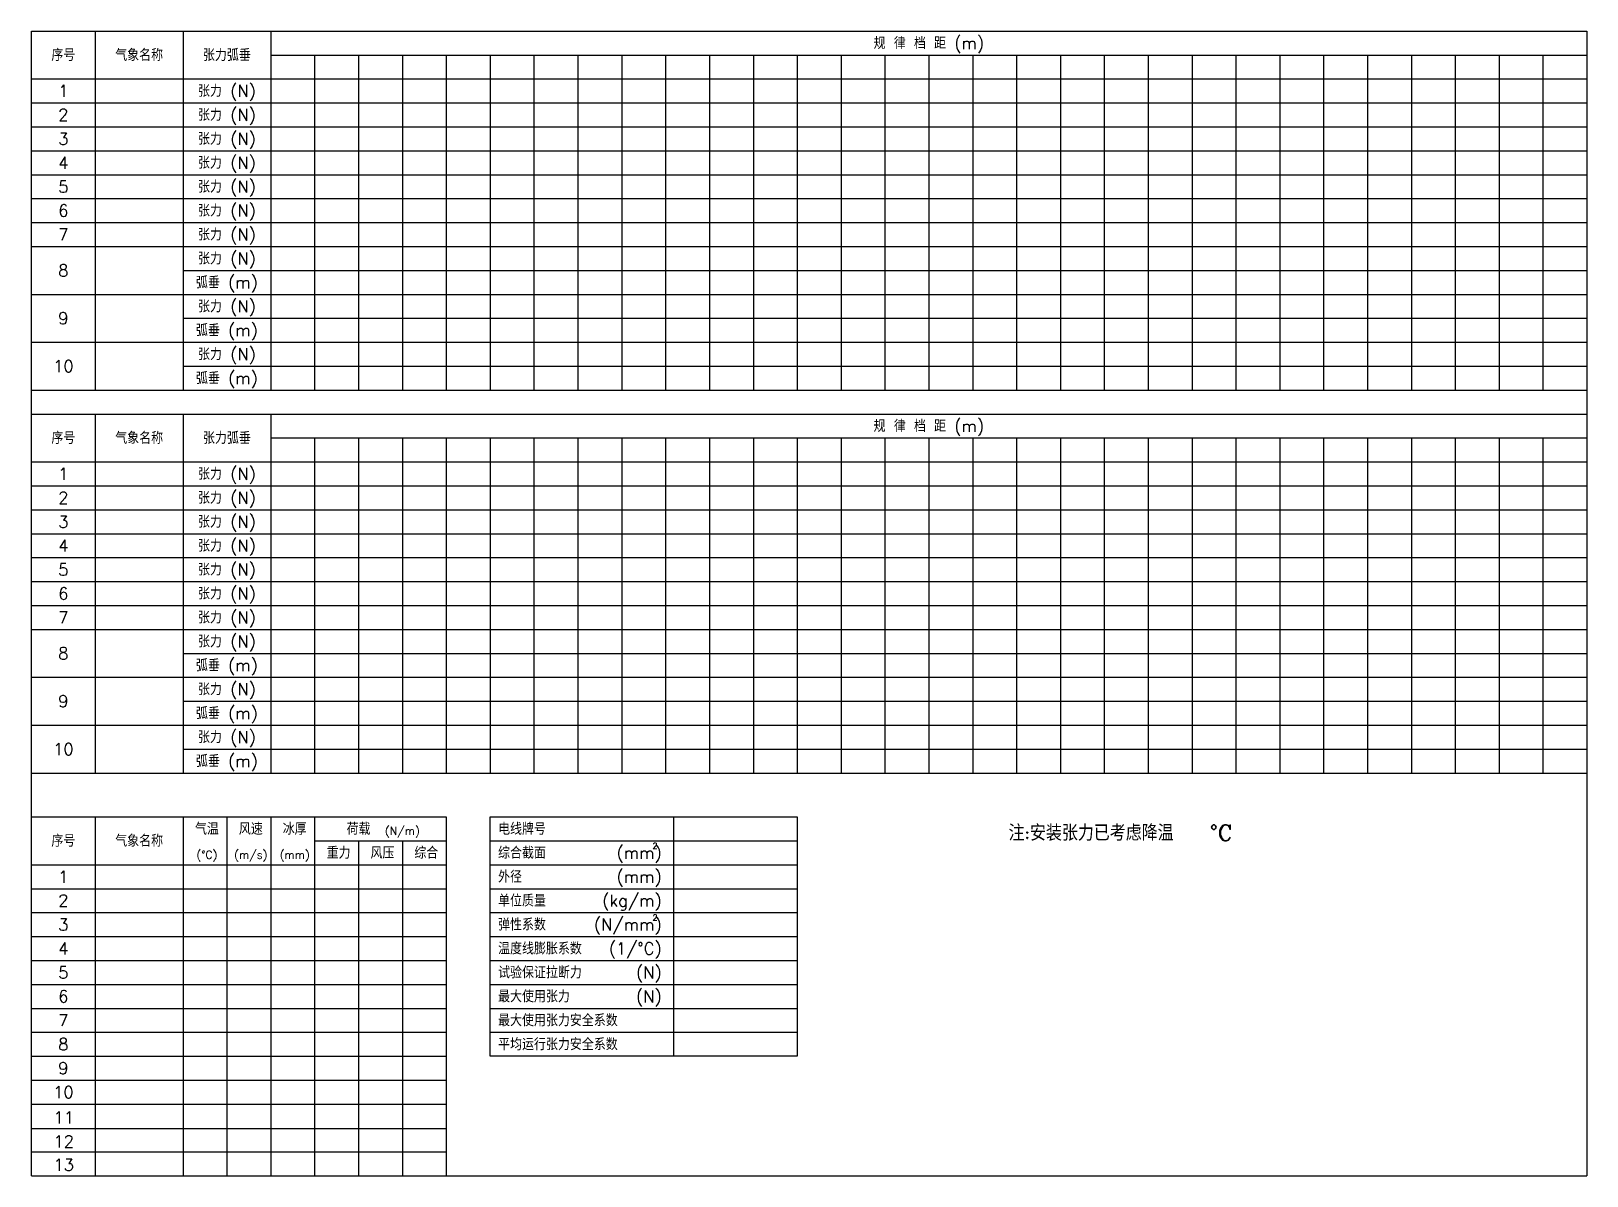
# Model space of a CAD drawing. Extents: x 0 to 390, y 0 to 287.
import ezdxf
from ezdxf.enums import TextEntityAlignment as Align

# ---------------------------------------------------------------- set-up
doc = ezdxf.new("R2010")
doc.units = 0
doc.header["$MEASUREMENT"] = 0
doc.layers.get('0').update_dxf_attribs({"linetype": 'CONTINUOUS'})
doc.layers.add('FRAME', color=7, linetype='CONTINUOUS')
doc.styles.add('TLCAD', font='romanc.shx', dxfattribs={"bigfont": 'hztxt.shx'})

msp = doc.modelspace()

# ---------------------------------------------------------------- linework, layer by layer
for p, q in [((16.09, 287), (16.09, 197)), ((38.09, 287), (38.09, 197)), ((60.09, 287), (60.09, 197)), ((60.09, 281), (390.09, 281)), ((71.09, 281), (71.09, 197)), ((82.09, 281), (82.09, 197)), ((93.09, 281), (93.09, 197)), ((104.09, 281), (104.09, 197)), ((115.09, 281), (115.09, 197)), ((126.09, 281), (126.09, 197)), ((137.09, 281), (137.09, 197)), ((148.09, 281), (148.09, 197)), ((159.09, 281), (159.09, 197)), ((170.09, 281), (170.09, 197)), ((181.09, 281), (181.09, 197)), ((192.09, 281), (192.09, 197)), ((203.09, 281), (203.09, 197)), ((214.09, 281), (214.09, 197)), ((225.09, 281), (225.09, 197)), ((236.09, 281), (236.09, 197)), ((247.09, 281), (247.09, 197)), ((258.09, 281), (258.09, 197)), ((269.09, 281), (269.09, 197)), ((280.09, 281), (280.09, 197)), ((291.09, 281), (291.09, 197)), ((302.09, 281), (302.09, 197)), ((313.09, 281), (313.09, 197)), ((324.09, 281), (324.09, 197)), ((335.09, 281), (335.09, 197)), ((346.09, 281), (346.09, 197)), ((357.09, 281), (357.09, 197)), ((368.09, 281), (368.09, 197)), ((379.09, 281), (379.09, 197)), ((0.09, 275), (390.09, 275)), ((0.09, 269), (390.09, 269)), ((0.09, 263), (390.09, 263)), ((0.09, 257), (390.09, 257)), ((0.09, 251), (390.09, 251)), ((0.09, 245), (390.09, 245)), ((0.09, 239), (390.09, 239)), ((0.09, 233), (390.09, 233)), ((38.09, 227), (390.09, 227)), ((0.09, 221), (390.09, 221)), ((38.09, 215), (390.09, 215)), ((0.09, 209), (390.09, 209)), ((38.09, 203), (390.09, 203)), ((16.09, 191), (16.09, 101)), ((38.09, 191), (38.09, 101)), ((60.09, 191), (60.09, 101)), ((60.09, 185), (390.09, 185)), ((71.09, 185), (71.09, 101)), ((82.09, 185), (82.09, 101)), ((93.09, 185), (93.09, 101)), ((104.09, 185), (104.09, 101)), ((115.09, 185), (115.09, 101)), ((126.09, 185), (126.09, 101)), ((137.09, 185), (137.09, 101)), ((148.09, 185), (148.09, 101)), ((159.09, 185), (159.09, 101)), ((170.09, 185), (170.09, 101)), ((181.09, 185), (181.09, 101)), ((192.09, 185), (192.09, 101)), ((203.09, 185), (203.09, 101)), ((214.09, 185), (214.09, 101)), ((225.09, 185), (225.09, 101)), ((236.09, 185), (236.09, 101)), ((247.09, 185), (247.09, 101)), ((258.09, 185), (258.09, 101)), ((269.09, 185), (269.09, 101)), ((280.09, 185), (280.09, 101)), ((291.09, 185), (291.09, 101)), ((302.09, 185), (302.09, 101)), ((313.09, 185), (313.09, 101)), ((324.09, 185), (324.09, 101)), ((335.09, 185), (335.09, 101)), ((346.09, 185), (346.09, 101)), ((357.09, 185), (357.09, 101)), ((368.09, 185), (368.09, 101)), ((379.09, 185), (379.09, 101)), ((0.09, 179), (390.09, 179)), ((0.09, 173), (390.09, 173)), ((0.09, 167), (390.09, 167)), ((0.09, 161), (390.09, 161)), ((0.09, 155), (390.09, 155)), ((0.09, 149), (390.09, 149)), ((0.09, 143), (390.09, 143)), ((0.09, 137), (390.09, 137)), ((38.09, 131), (390.09, 131)), ((0.09, 125), (390.09, 125)), ((38.09, 119), (390.09, 119)), ((0.09, 113), (390.09, 113)), ((38.09, 107), (390.09, 107)), ((16.09, 90), (16.09, 0)), ((38.09, 90), (38.09, 0)), ((49.09, 90), (49.09, 0)), ((60.09, 90), (60.09, 0)), ((71.09, 90), (71.09, 0)), ((161.06, 90.07), (161.06, 30.07)), ((71.09, 84), (104.09, 84)), ((82.09, 84), (82.09, 0)), ((93.09, 84), (93.09, 0)), ((115.09, 84), (192.09, 84)), ((0.09, 78), (104.09, 78)), ((115.09, 78), (192.09, 78)), ((0.09, 72), (104.09, 72)), ((115.09, 72), (192.09, 72)), ((0.09, 66), (104.09, 66)), ((115.09, 66), (192.09, 66)), ((0.09, 60), (104.09, 60)), ((115.09, 60), (192.09, 60)), ((0.09, 54), (104.09, 54)), ((115.09, 54), (192.09, 54)), ((0.09, 48), (104.09, 48)), ((115.09, 48), (192.09, 48)), ((0.09, 42), (104.09, 42)), ((115.09, 42), (192.09, 42)), ((0.09, 36), (104.09, 36)), ((115.09, 36), (192.09, 36)), ((0.09, 30), (104.09, 30)), ((0.09, 24), (104.09, 24)), ((0.09, 18), (104.09, 18)), ((0, 11.88), (104, 11.88)), ((0.09, 6.01), (104.09, 6.01))]:
    msp.add_line(p, q)
at = {"layer": 'FRAME'}
for p, q in [((0.09, 287), (390.09, 287)), ((0.09, 0), (0.09, 287)), ((390.09, 287), (390.09, 0)), ((0.09, 197), (390.09, 197)), ((0.09, 191), (390.09, 191)), ((0.09, 101), (390.09, 101)), ((0.09, 90), (104.09, 90)), ((104.09, 90), (104.09, 0)), ((115.09, 90), (192.09, 90)), ((115.09, 30), (115.09, 90)), ((192.09, 90), (192.09, 30)), ((192.09, 30), (115.09, 30)), ((0.09, 0), (104.09, 0)), ((104.09, 0), (390.09, 0))]:
    msp.add_line(p, q, dxfattribs=at)

# ---------------------------------------------------------------- texts
at = {"style": 'TLCAD'}
for s, height, p in [('规 律 档 距 (m)', 3, (225.09, 282.5)), ('序号', 3, (8.09, 279.5)), ('气象名称', 3, (27.09, 279.5)), ('张力弧垂', 3, (49.09, 279.5)), ('1', 3, (8.09, 270.5)), ('张力 (N)', 3, (49.09, 270.5)), ('2', 3, (8.09, 264.5)), ('张力 (N)', 3, (49.09, 264.5)), ('3', 3, (8.09, 258.5)), ('张力 (N)', 3, (49.09, 258.5)), ('4', 3, (8.09, 252.5)), ('张力 (N)', 3, (49.09, 252.5)), ('张力 (N)', 3, (49.09, 246.5)), ('5', 3, (8.09, 246.5)), ('6', 3, (8.09, 240.5)), ('张力 (N)', 3, (49.09, 240.5)), ('张力 (N)', 3, (49.09, 234.5)), ('7', 3, (8.09, 234.5)), ('张力 (N)', 3, (49.09, 228.5)), ('8', 3, (8.09, 225.5)), ('弧垂 (m)', 3, (49.09, 222.5)), ('张力 (N)', 3, (49.09, 216.5)), ('9', 3, (8.09, 213.5)), ('弧垂 (m)', 3, (49.09, 210.5)), ('张力 (N)', 3, (49.09, 204.5)), ('10', 3, (8.09, 201.5)), ('弧垂 (m)', 3, (49.09, 198.5)), ('规 律 档 距 (m)', 3, (225.09, 186.5)), ('序号', 3, (8.09, 183.5)), ('气象名称', 3, (27.09, 183.5)), ('张力弧垂', 3, (49.09, 183.5)), ('1', 3, (8.09, 174.5)), ('张力 (N)', 3, (49.09, 174.5)), ('张力 (N)', 3, (49.09, 168.5)), ('2', 3, (8.09, 168.5)), ('3', 3, (8.09, 162.5)), ('张力 (N)', 3, (49.09, 162.5)), ('张力 (N)', 3, (49.09, 156.5)), ('4', 3, (8.09, 156.5)), ('5', 3, (8.09, 150.5)), ('张力 (N)', 3, (49.09, 150.5)), ('6', 3, (8.09, 144.5)), ('张力 (N)', 3, (49.09, 144.5)), ('7', 3, (8.09, 138.5)), ('张力 (N)', 3, (49.09, 138.5)), ('张力 (N)', 3, (49.09, 132.5)), ('8', 3, (8.09, 129.5)), ('弧垂 (m)', 3, (49.09, 126.5)), ('张力 (N)', 3, (49.09, 120.5)), ('9', 3, (8.09, 117.5)), ('弧垂 (m)', 3, (49.09, 114.5)), ('张力 (N)', 3, (49.09, 108.5)), ('10', 3, (8.09, 105.5)), ('弧垂 (m)', 3, (49.09, 102.5)), ('序号', 3, (8.09, 82.5)), ('气象名称', 3, (27.09, 82.5)), ('气温', 3, (44.09, 85.5)), ('风速', 3, (55.09, 85.5)), ('冰厚', 3, (66.09, 85.5)), ('荷载', 3, (82.09, 85.5)), ('(N/m)', 2, (93.09, 85.5)), ('重力', 3, (77.09, 79.5)), ('风压', 3, (88.09, 79.5)), ('综合', 3, (99.09, 79.5)), ('(%%dC)', 2, (44.09, 79.5)), ('(m/s)', 2, (55.09, 79.5)), ('(mm)', 2, (66.09, 79.5)), ('1', 3, (8.09, 73.5)), ('2', 3, (8.09, 67.5)), ('3', 3, (8.09, 61.5)), ('4', 3, (8.09, 55.5)), ('5', 3, (8.09, 49.5)), ('6', 3, (8.09, 43.5)), ('7', 3, (8.09, 37.5)), ('8', 3, (8.09, 31.5)), ('9', 3, (8.09, 25.5)), ('10', 3, (8.09, 19.5)), ('11', 3, (8.17, 13.13)), ('12', 3, (8.17, 7.14)), ('13', 3, (8.17, 1.28))]:
    msp.add_text(s, height=height, dxfattribs=at).set_placement(p, align=Align.CENTER)
for s, height, p in [('电线牌号', 3, (117.09, 85.5)), ('注:安装张力已考虑降温   %%DC', 4, (245.09, 84)), ('综合截面', 3, (117.09, 79.5)), ('外径', 3, (117.09, 73.5)), ('单位质量', 3, (117.09, 67.5)), ('弹性系数', 3, (117.09, 61.5)), ('温度线膨胀系数', 3, (117.09, 55.5)), ('试验保证拉断力', 3, (117.09, 49.5)), ('最大使用张力', 3, (117.09, 43.5)), ('最大使用张力安全系数', 3, (117.09, 37.5)), ('平均运行张力安全系数', 3, (117.09, 31.5))]:
    msp.add_text(s, height=height, dxfattribs=at).set_placement(p)
for s, height, p in [('(mm)', 3, (158.09, 79.5)), ('2', 1.5, (157.09, 82)), ('(mm)', 3, (158.09, 73.5)), ('(kg/m)', 3, (158.09, 67.5)), ('(N/mm)', 3, (158.09, 61.5)), ('2', 1.5, (157.09, 64)), ('(1/%%dC)', 3, (158.09, 55.5)), ('(N)', 3, (158.09, 49.5)), ('(N)', 3, (158.09, 43.5))]:
    msp.add_text(s, height=height, dxfattribs=at).set_placement(p, align=Align.RIGHT)

doc.saveas('drawing.dxf')
